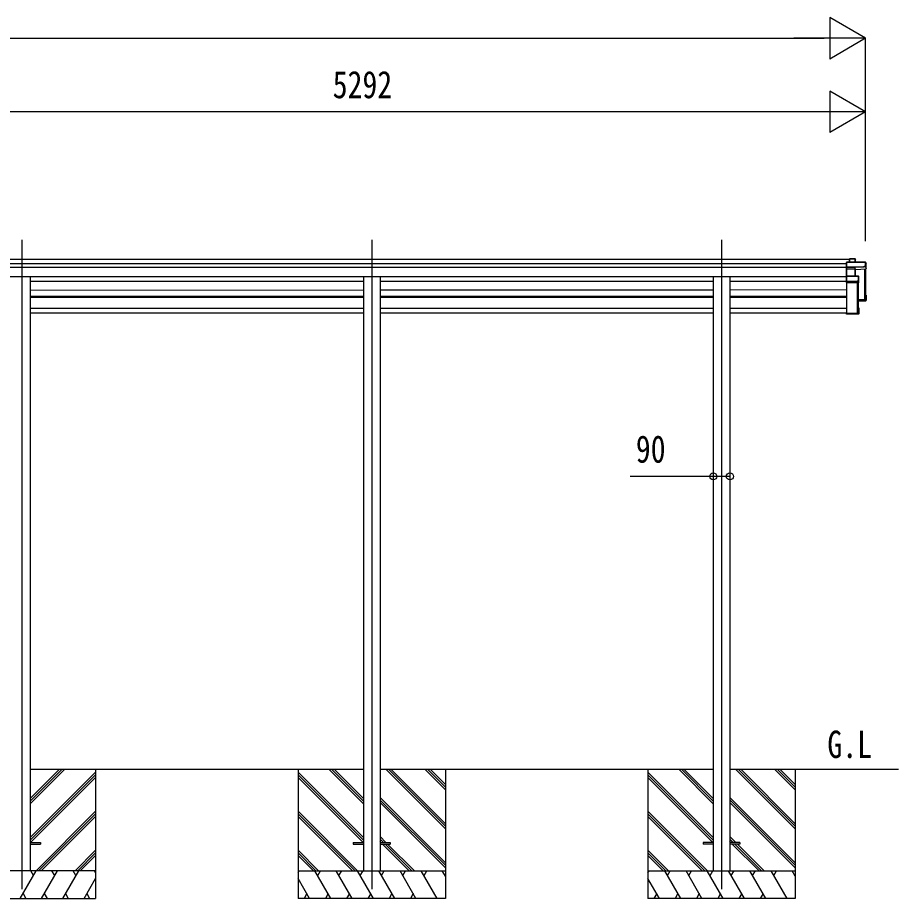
# Model space of a CAD drawing. Units: millimetres, scale not verified. Extents: x -18922 to 18922, y -13365 to 13365.
# Drawn here: x 33 to 4816, y -7062 to -2276 of the extents above; entities that cross this region are included whole.
import ezdxf
from ezdxf.enums import TextEntityAlignment as Align

# ---------------------------------------------------------------- set-up
doc = ezdxf.new("R2010")
doc.units = ezdxf.units.MM
doc.header["$LTSCALE"] = 70
for name, color, linetype in [('0-2_USER1', 3, 'Continuous'), ('0-3_YKK_12', 2, 'Continuous'), ('0-4_YKK_13', 4, 'Continuous'), ('0-5_YKK_A1', 4, 'Continuous'), ('0-6_YKK_D', 6, 'Continuous')]:
    doc.layers.add(name, color=color, linetype=linetype)
doc.styles.add('ＭＳ ゴシック', font='')
doc.styles.get('ＭＳ ゴシック').set_extended_font_data('MS Gothic')

msp = doc.modelspace()

# ---------------------------------------------------------------- linework, layer by layer
at = {"layer": '0-3_YKK_12'}
for p, q in [((56.25, -3483.19), (56.25, -3950.45)), ((1956.25, -3483.19), (1956.25, -3950.45)), ((3856.26, -3483.19), (3856.26, -3950.45)), ((56.25, -3950.45), (56.25, -7012.5)), ((1956.25, -3950.45), (1956.25, -7012.5)), ((3856.26, -3950.45), (3856.26, -7012.5))]:
    msp.add_line(p, q, dxfattribs=at)
at = {"layer": '0-4_YKK_13'}
for p, q in [((4550.36, -3588.38), (4551.21, -3587.44)), ((4550.36, -3605.14), (4550.36, -3588.38)), ((4551.21, -3605.14), (4551.21, -3587.44)), ((4551.36, -3587.33), (4580.92, -3587.33)), ((4580.92, -3587.78), (4580.92, -3587.33)), ((4581.35, -3587.58), (4583.11, -3590.57)), ((4581.42, -3587.83), (4581.42, -3605.14)), ((4583.17, -3590.82), (4581.42, -3587.83)), ((4535.21, -3605.25), (4534.36, -3606.19)), ((4534.36, -3631.61), (4534.36, -3606.19)), ((4535.23, -3632.32), (4534.36, -3631.61)), ((4534.36, -3641.11), (4534.36, -3631.61)), ((4535.36, -3605.58), (4535.36, -3631.97)), ((4637.39, -3605.58), (4535.36, -3605.58)), ((4535.36, -3631.97), (4581.85, -3631.97)), ((4535.36, -3632.51), (4535.36, -3641.87)), ((4581.86, -3632.51), (4535.36, -3632.51)), ((4535.52, -3605.14), (4637.39, -3605.14)), ((4581.85, -3631.97), (4629.86, -3629.88)), ((4629.86, -3630.43), (4581.86, -3632.51)), ((4581.86, -3641.89), (4581.86, -3632.51)), ((4583.17, -3605.14), (4583.17, -3590.82)), ((4629.86, -3629.88), (4629.86, -3630.43)), ((4637.39, -3605.58), (4637.39, -3605.14)), ((4637.39, -3627.46), (4637.39, -3605.58)), ((4637.82, -3605.38), (4642.24, -3612.93)), ((4637.89, -3627.51), (4638.35, -3628.3)), ((4638.35, -3631.3), (4638.35, -3628.3)), ((4638.35, -3631.3), (4642.3, -3641.81)), ((4642.3, -3641.81), (4642.3, -3613.17)), ((4535.5, -3642.06), (4534.36, -3641.11)), ((4534.36, -3681.91), (4534.36, -3641.11)), ((4535.23, -3681.02), (4534.36, -3681.91)), ((4534.36, -3708.88), (4534.36, -3681.91)), ((4535.36, -3641.87), (4581.39, -3641.87)), ((4535.36, -3642.41), (4535.36, -3680.89)), ((4535.36, -3680.89), (4599.82, -3680.89)), ((4535.36, -3681.34), (4535.36, -3709.25)), ((4581.39, -3641.87), (4581.39, -3642.41)), ((4581.89, -3642.5), (4581.89, -3680.89)), ((4582.75, -3644.8), (4581.89, -3642.5)), ((4582.37, -3642), (4583.26, -3644.37)), ((4582.78, -3680.89), (4582.78, -3644.68)), ((4583.26, -3644.37), (4642.3, -3641.81)), ((4599.82, -3680.89), (4599.82, -3681.34)), ((4600.11, -3680.99), (4602.08, -3682.39)), ((4602.28, -3714.6), (4602.28, -3682.79)), ((4535.23, -3709.6), (4534.36, -3708.88)), ((4534.36, -3714.26), (4534.36, -3708.88)), ((4534.36, -3714.26), (4534.36, -3714.26)), ((4535.36, -3715.1), (4534.36, -3714.26)), ((4535.36, -3709.25), (4592.29, -3709.25)), ((4535.36, -3709.79), (4535.36, -3715.1)), ((4592.29, -3709.79), (4535.36, -3709.79)), ((4535.36, -3715.1), (4601.78, -3715.1)), ((4592.29, -3706.73), (4599.82, -3706.73)), ((4592.29, -3709.25), (4592.29, -3706.73)), ((4592.29, -3709.25), (4592.29, -3709.79)), ((4592.29, -3711.04), (4592.29, -3709.79)), ((4600.28, -3711.04), (4592.29, -3711.04)), ((4601.78, -3715.1), (4600.28, -3711.04)), ((4600.32, -3706.78), (4600.78, -3707.57)), ((4600.78, -3710.54), (4600.78, -3707.57)), ((4600.78, -3710.54), (4602.28, -3714.6)), ((4598.36, -3812.59), (4639.86, -3810.79)), ((4641.36, -3812.22), (4598.36, -3814.09)), ((4629.86, -3816.91), (4598.36, -3818.28)), ((4629.86, -3816.91), (4602.28, -3818.11)), ((4638.35, -3816.21), (4629.86, -3816.58)), ((4629.86, -3816.58), (4629.86, -3816.91)), ((4635.51, -3807.5), (4635.51, -3810.98)), ((4638.35, -3816.21), (4642.3, -3813.22)), ((4638.36, -3784.11), (4641.84, -3784.11)), ((4638.36, -3784.22), (4642.16, -3784.22)), ((4638.36, -3784.98), (4641.36, -3784.98)), ((4638.36, -3789.03), (4639.86, -3786.47)), ((4638.36, -3786.47), (4639.86, -3786.47)), ((4639.86, -3810.79), (4639.86, -3786.47)), ((4641.36, -3784.98), (4642.18, -3784.24)), ((4641.36, -3784.98), (4641.36, -3812.22)), ((4642.3, -3813.22), (4642.3, -3784.58)), ((4601.78, -3853.71), (4598.36, -3853.71)), ((4598.36, -3854.55), (4601.34, -3854.55)), ((4599.84, -3856.04), (4598.36, -3856.04)), ((4599.84, -3883.98), (4599.84, -3856.04)), ((4602.28, -3886.01), (4602.28, -3854.2)), ((4534.36, -3879.16), (4536.36, -3879.16)), ((4534.36, -3879.16), (4534.36, -3879.61)), ((4534.36, -3879.61), (4534.36, -3885.47)), ((4534.36, -3879.61), (4536.36, -3879.61)), ((4601.34, -3885.47), (4534.36, -3885.47)), ((4535.36, -3886.51), (4534.36, -3885.47)), ((4535.23, -3887.79), (4534.36, -3886.89)), ((4535.36, -3886.51), (4601.78, -3886.51)), ((4535.36, -3887.91), (4535.36, -3886.51)), ((4592.29, -3887.91), (4535.36, -3887.91)), ((4592.29, -3887.91), (4535.36, -3887.91)), ((4536.36, -3879.61), (4536.36, -3879.16)), ((4536.36, -3879.61), (4536.36, -3883.98)), ((4536.36, -3883.98), (4599.84, -3883.98)), ((4592.29, -3887.58), (4592.29, -3887.91)), ((4600.28, -3887.58), (4592.29, -3887.58)), ((4592.29, -3887.91), (4592.29, -3887.91)), ((4597.94, -3883.24), (4597.94, -3883.98)), ((4601.78, -3886.51), (4600.28, -3887.58)), ((4602.08, -3886.41), (4600.57, -3887.49)), ((4602.14, -3886.36), (4601.34, -3885.47)), ((101.25, -6758), (156.25, -6758)), ((101.25, -6767), (156.25, -6767)), ((156.25, -6758), (156.25, -6767)), ((1856.05, -6758), (1856.05, -6767)), ((1856.05, -6758), (1911.05, -6758)), ((1856.05, -6767), (1911.05, -6767)), ((2001.45, -6758), (2056.05, -6758)), ((2001.45, -6767), (2056.05, -6767)), ((2056.05, -6758), (2056.05, -6767)), ((3756.26, -6758), (3756.26, -6767)), ((3811.26, -6758), (3756.26, -6758)), ((3811.26, -6767), (3756.26, -6767)), ((3956.26, -6758), (3901.26, -6758)), ((3956.26, -6767), (3901.26, -6767)), ((3956.26, -6758), (3956.26, -6767))]:
    msp.add_line(p, q, dxfattribs=at)
for points in [[(4580.92, -3605.14), (4580.92, -3587.78), (4551.57, -3587.78), (4551.57, -3605.14)], [(4629.86, -3629.88), (4629.86, -3627.46), (4637.39, -3627.46)], [(4638.35, -3631.3), (4629.86, -3631.67), (4629.86, -3630.43)], [(4642.3, -3613.17), (4637.89, -3605.63), (4637.89, -3627.51)], [(4581.39, -3680.89), (4581.39, -3642.41), (4535.36, -3642.41)], [(4599.82, -3706.73), (4599.82, -3681.34), (4535.36, -3681.34)], [(4581.86, -3641.89), (4581.86, -3641.89), (4581.86, -3641.89)], [(4602.28, -3682.79), (4600.32, -3681.39), (4600.32, -3706.78)], [(4598.36, -3815.13), (4642.3, -3813.22), (4642.3, -3813.22), (4641.36, -3812.22)], [(4602.14, -3853.83), (4601.34, -3854.55), (4601.34, -3885.47)], [(4534.36, -3885.47), (4534.36, -3885.47), (4534.36, -3886.89)]]:
    msp.add_lwpolyline(points, dxfattribs=at)
for centre, radius, start, end in [((4580.92, -3587.83), 0.5, 30.33313, 90), ((4581.03, -3589.19), 1.41, 74.15609, 94.61217), ((4580.93, -3587.83), 0.494, 359.98098, 30.32316), ((4637.39, -3605.64), 0.5, 30.33313, 90), ((4637.5, -3606.99), 1.41, 74.15609, 94.61217), ((4637.5, -3628.87), 1.41, 74.15609, 94.61217), ((4637.4, -3605.63), 0.494, 359.98098, 30.32316), ((4582.26, -3642.37), 0.63, 129.50604, 184.71108), ((4582.39, -3642.5), 0.502, 92.80646, 179.3843), ((4599.82, -3681.39), 0.5, 54.45407, 90), ((4599.93, -3682.75), 1.41, 74.15609, 94.61217), ((4599.82, -3681.39), 0.498, 0.1799, 54.43322), ((4599.93, -3708.14), 1.41, 74.15609, 94.61217)]:
    msp.add_arc(centre, radius, start, end, dxfattribs=at)
for centre, major_axis, ratio, start_param, end_param in [((4550.86, -3587.83), (-0.499, -0.499), 0.052408, 3.0892328, 3.8746309), ((4551.57, -3587.83), (-0.499, 0.499), 0.052408, 4.7647489, 5.550147), ((4534.86, -3605.64), (0.372, 0.372), 0.900404, 5.550147, 6.3355452), ((4535.57, -3605.64), (-0.372, 0.372), 0.900404, 5.4454273, 6.2308254), ((4534.86, -3632.02), (0.372, 0.372), 0.900404, 4.7952921, 5.550147), ((4534.86, -3632.02), (-0.498, 0.498), 0.083094, 3.2244958, 3.9793507), ((4581.85, -3632.02), (-0.011, 0.5), 0.002284, 3.307366, 4.8170591), ((4582.7, -3590.87), (0.257, 0.444), 0.891995, 5.2871388, 6.0006), ((4534.86, -3681.39), (0.5, 0.5), 0.02182, 6.2613687, 7.0162236), ((4534.86, -3681.39), (0.372, 0.372), 0.900404, 5.550147, 6.3050019), ((4535.86, -3642.36), (-0.498, 0.498), 0.083094, 0.0829031, 0.837758), ((4535.86, -3642.36), (0.372, 0.372), 0.900404, 1.6536995, 2.4085544), ((4581.39, -3642.03), (-1, 0), 0.165356, 4.2226982, 4.712389), ((4581.39, -3642.53), (-0.5, 0), 0.226184, 4.2102939, 4.712389), ((4581.39, -3642.55), (-0.5, -0.046), 0.224394, 3.1821146, 4.1897293), ((4581.37, -3642.05), (-1, -0.045), 0.165035, 4.1904357, 4.1933299), ((4581.37, -3642.05), (-1, -0.045), 0.165035, 3.1952984, 4.1904357), ((4583.25, -3644.79), (-0.495, -0.086), 0.832908, 4.5579552, 6.0814725), ((4601.81, -3682.82), (0.169, 0.473), 0.931403, 5.0793173, 5.862852), ((4534.86, -3709.3), (0.372, 0.372), 0.900404, 4.7952921, 5.550147), ((4534.86, -3709.3), (-0.498, 0.498), 0.083094, 3.2244958, 3.9793507), ((4600.28, -3710.54), (-0.479, 0.147), 0.993384, 1.8707271, 3.4377965), ((4601.81, -3714.68), (-0.498, -0.074), 0.830741, 1.394861, 2.1783957), ((4601.81, -3714.68), (0.289, 0.44), 0.847113, 4.5883003, 5.371835), ((4641.78, -3784.61), (-0.474, -0.272), 0.885613, 3.4570579, 4.242456), ((4641.82, -3784.53), (-0.491, 0.117), 0.873782, 4.1213673, 4.1933043), ((4641.83, -3784.53), (-0.257, 0.444), 0.891995, 4.1376391, 4.8511003), ((4601.81, -3854.13), (-0.498, 0.074), 0.830741, 4.1047896, 4.8883243), ((4601.81, -3854.13), (-0.289, 0.44), 0.847113, 4.052943, 4.8364777), ((4534.86, -3887.41), (-0.5, 0.5), 0.02182, 2.4085544, 3.1634093), ((4600.28, -3887.08), (-0.479, 0.147), 0.993384, 1.8707271, 2.4924516), ((4601.81, -3885.99), (0.255, 0.46), 0.938446, 3.6212269, 4.4047616), ((4601.81, -3885.99), (-0.169, 0.473), 0.931403, 3.561926, 4.3454607)]:
    msp.add_ellipse(centre, major_axis=major_axis, ratio=ratio, start_param=start_param, end_param=end_param, dxfattribs=at)
at = {"layer": '0-5_YKK_A1'}
for p, q in [((4550.36, -3591.18), (-646.25, -3591.18)), ((4534.36, -3614.06), (-646.25, -3614.06)), ((4534.36, -3634.22), (-646.25, -3634.22)), ((4534.36, -3685.42), (-646.25, -3685.42)), ((1911.05, -3685.42), (1911.05, -6912.5)), ((2001.45, -3685.42), (2001.45, -6912.5)), ((4633.24, -3642.2), (4633.24, -3809.65)), ((4636.35, -3642.06), (4636.35, -3806.67)), ((4636.86, -3642.04), (4636.86, -3809.35)), ((4638.36, -3641.98), (4638.36, -3809.35)), ((1911.05, -3709.74), (101.45, -3709.74)), ((3811.06, -3709.74), (2001.45, -3709.74)), ((4534.36, -3709.74), (3901.46, -3709.74)), ((4536.86, -3883.24), (4536.86, -3715.1)), ((4593.24, -3715.1), (4593.24, -3883.24)), ((4596.86, -3715.1), (4596.86, -3882.94)), ((4598.36, -3715.1), (4598.36, -3882.94)), ((101.47, -3756.44), (1911.05, -3756.33)), ((2001.45, -3756.33), (3811.08, -3756.22)), ((4536.86, -3756.44), (3901.47, -3756.37)), ((1911.05, -3791.24), (101.47, -3791.24)), ((101.47, -3795.87), (1911.05, -3795.87)), ((240.45, -3791.24), (240.45, -3795.87)), ((248.6, -3791.24), (248.6, -3795.87)), ((420.45, -3791.24), (420.45, -3795.87)), ((428.6, -3791.24), (428.6, -3795.87)), ((600.45, -3791.24), (600.45, -3795.87)), ((608.6, -3791.24), (608.6, -3795.87)), ((780.45, -3791.24), (780.45, -3795.87)), ((788.6, -3791.24), (788.6, -3795.87)), ((960.45, -3791.24), (960.45, -3795.87)), ((968.6, -3791.24), (968.6, -3795.87)), ((1140.45, -3791.24), (1140.45, -3795.87)), ((1148.6, -3791.24), (1148.6, -3795.87)), ((1320.45, -3791.24), (1320.45, -3795.87)), ((1328.6, -3791.24), (1328.6, -3795.87)), ((1500.45, -3791.24), (1500.45, -3795.87)), ((1508.6, -3791.24), (1508.6, -3795.87)), ((1680.45, -3791.24), (1680.45, -3795.87)), ((1687.02, -3791.24), (1687.02, -3795.87)), ((1860.45, -3791.24), (1860.45, -3795.87)), ((1868.6, -3791.24), (1868.6, -3795.87)), ((3811.09, -3791.24), (2001.45, -3791.24)), ((2001.45, -3795.87), (3811.08, -3795.87)), ((2040.45, -3791.24), (2040.45, -3795.87)), ((2048.6, -3791.24), (2048.6, -3795.87)), ((2220.45, -3791.24), (2220.45, -3795.87)), ((2228.6, -3791.24), (2228.6, -3795.87)), ((2400.45, -3791.24), (2400.45, -3795.87)), ((2408.6, -3791.24), (2408.6, -3795.87)), ((2580.45, -3791.24), (2580.45, -3795.87)), ((2588.6, -3791.24), (2588.6, -3795.87)), ((2760.45, -3791.24), (2760.45, -3795.87)), ((2768.6, -3791.24), (2768.6, -3795.87)), ((2940.45, -3791.24), (2940.45, -3795.87)), ((2948.6, -3791.24), (2948.6, -3795.87)), ((3120.45, -3791.24), (3120.45, -3795.87)), ((3128.6, -3791.24), (3128.6, -3795.87)), ((3300.45, -3791.24), (3300.45, -3795.87)), ((3308.6, -3791.24), (3308.6, -3795.87)), ((3480.45, -3791.24), (3480.45, -3795.87)), ((3488.6, -3791.24), (3488.6, -3795.87)), ((3660.45, -3791.24), (3660.45, -3795.87)), ((3668.6, -3791.24), (3668.6, -3795.87)), ((4536.86, -3791.24), (3901.47, -3791.24)), ((3901.48, -3795.87), (4536.86, -3795.87)), ((4020.45, -3791.24), (4020.45, -3795.87)), ((4028.6, -3791.24), (4028.6, -3795.87)), ((4200.45, -3791.24), (4200.45, -3795.87)), ((4208.6, -3791.24), (4208.6, -3795.87)), ((4380.45, -3791.24), (4380.45, -3795.87)), ((4388.6, -3791.24), (4388.6, -3795.87)), ((4633.24, -3809.65), (4598.36, -3809.65)), ((4633.24, -3809.65), (4598.36, -3809.65)), ((4636.35, -3806.67), (4633.45, -3809.56)), ((4638.06, -3809.65), (4637.16, -3809.65)), ((101.47, -3854.43), (1911.05, -3854.43)), ((2001.45, -3854.43), (3811.08, -3854.43)), ((3901.48, -3854.43), (4536.86, -3854.43)), ((101.47, -3880.51), (1911.05, -3880.51)), ((2001.45, -3880.51), (3811.08, -3880.52)), ((3901.48, -3880.52), (4534.36, -3880.52)), ((4536.36, -3880.52), (4536.86, -3880.52)), ((4593.24, -3883.24), (4536.86, -3883.24)), ((4596.35, -3880.27), (4593.45, -3883.15)), ((4598.06, -3883.24), (4597.16, -3883.24)), ((1911.05, -6362.5), (101.25, -6362.5)), ((101.25, -6548.13), (286.88, -6362.5)), ((101.25, -6533.99), (272.74, -6362.5)), ((101.25, -6519.85), (258.6, -6362.5)), ((456.25, -6362.5), (456.25, -7062.5)), ((1556.25, -6362.5), (1556.25, -7062.5)), ((1911.05, -6547.93), (1725.62, -6362.5)), ((1911.05, -6533.79), (1739.76, -6362.5)), ((1911.05, -6519.65), (1753.9, -6362.5)), ((3811.26, -6362.5), (2001.45, -6362.5)), ((2356.25, -6684.76), (2033.99, -6362.5)), ((2356.25, -6670.62), (2048.13, -6362.5)), ((2356.25, -6656.48), (2062.27, -6362.5)), ((2356.25, -6472.63), (2246.12, -6362.5)), ((2356.25, -6458.49), (2260.26, -6362.5)), ((2356.25, -6444.34), (2274.41, -6362.5)), ((2356.25, -6362.5), (2356.25, -7062.5)), ((3456.26, -6362.5), (3456.26, -7062.5)), ((3811.26, -6548.13), (3625.63, -6362.5)), ((3811.26, -6533.99), (3639.77, -6362.5)), ((3811.26, -6519.85), (3653.91, -6362.5)), ((4816.49, -6362.5), (3901.26, -6362.5)), ((4256.26, -6684.76), (3934, -6362.5)), ((4256.26, -6670.62), (3948.14, -6362.5)), ((4256.26, -6656.48), (3962.28, -6362.5)), ((4256.26, -6472.63), (4146.13, -6362.5)), ((4256.26, -6458.49), (4160.27, -6362.5)), ((4256.26, -6444.34), (4174.42, -6362.5)), ((4256.26, -6362.5), (4256.26, -7062.5)), ((101.25, -6731.98), (456.25, -6376.98)), ((101.25, -6746.12), (456.25, -6391.12)), ((103.51, -6758), (456.25, -6405.26)), ((1911.05, -6731.78), (1556.25, -6376.98)), ((1911.05, -6745.92), (1556.25, -6391.12)), ((1908.99, -6758), (1556.25, -6405.26)), ((3811.26, -6731.98), (3456.26, -6376.98)), ((3811.26, -6746.12), (3456.26, -6391.12)), ((3809, -6758), (3456.26, -6405.26)), ((2356.25, -6868.61), (2001.45, -6513.81)), ((2356.25, -6882.75), (2001.45, -6527.95)), ((2356.25, -6896.89), (2001.45, -6542.1)), ((4256.26, -6868.61), (3901.26, -6513.61)), ((4256.26, -6882.75), (3901.26, -6527.75)), ((4256.26, -6896.89), (3901.26, -6541.9)), ((132.86, -6912.5), (456.25, -6589.11)), ((147, -6912.5), (456.25, -6603.25)), ((1879.64, -6912.5), (1556.25, -6589.11)), ((1865.5, -6912.5), (1556.25, -6603.25)), ((3779.65, -6912.5), (3456.26, -6589.11)), ((3765.51, -6912.5), (3456.26, -6603.25)), ((161.14, -6912.5), (456.25, -6617.39)), ((1851.36, -6912.5), (1556.25, -6617.39)), ((3751.37, -6912.5), (3456.26, -6617.39)), ((2033.51, -6758), (2001.45, -6725.94)), ((2019.37, -6758), (2001.45, -6740.08)), ((3933.52, -6758), (3901.26, -6725.74)), ((3919.38, -6758), (3901.26, -6739.88)), ((2005.22, -6758), (2001.45, -6754.23)), ((2159.73, -6912.5), (2014.22, -6767)), ((2173.87, -6912.5), (2028.37, -6767)), ((2188.01, -6912.5), (2042.51, -6767)), ((3905.23, -6758), (3901.26, -6754.03)), ((4059.74, -6912.5), (3914.23, -6767)), ((4073.88, -6912.5), (3928.38, -6767)), ((4088.02, -6912.5), (3942.52, -6767)), ((344.99, -6912.5), (456.25, -6801.24)), ((359.13, -6912.5), (456.25, -6815.38)), ((373.28, -6912.5), (456.25, -6829.53)), ((1667.51, -6912.5), (1556.25, -6801.24)), ((1653.37, -6912.5), (1556.25, -6815.38)), ((1639.23, -6912.5), (1556.25, -6829.53)), ((3567.52, -6912.5), (3456.26, -6801.24)), ((3553.38, -6912.5), (3456.26, -6815.38)), ((3539.24, -6912.5), (3456.26, -6829.53)), ((456.25, -6912.5), (-343.75, -6912.5)), ((47.21, -7062.5), (133.81, -6912.5)), ((118.81, -6938.48), (103.81, -6912.5)), ((162.68, -7062.5), (249.28, -6912.5)), ((234.28, -6938.48), (219.28, -6912.5)), ((278.15, -7062.5), (364.75, -6912.5)), ((349.75, -6938.48), (334.75, -6912.5)), ((456.25, -6922.95), (450.22, -6912.5)), ((1556.25, -6912.5), (2356.25, -6912.5)), ((1556.25, -6922.95), (1562.28, -6912.5)), ((1734.35, -7062.5), (1647.75, -6912.5)), ((1662.75, -6938.48), (1677.75, -6912.5)), ((1849.82, -7062.5), (1763.22, -6912.5)), ((1778.22, -6938.48), (1793.22, -6912.5)), ((1965.29, -7062.5), (1878.69, -6912.5)), ((1893.69, -6938.48), (1908.69, -6912.5)), ((2080.76, -7062.5), (1994.16, -6912.5)), ((2009.16, -6938.48), (2024.16, -6912.5)), ((2196.23, -7062.5), (2109.63, -6912.5)), ((2124.63, -6938.48), (2139.64, -6912.5)), ((2311.71, -7062.5), (2225.1, -6912.5)), ((2240.1, -6938.48), (2255.11, -6912.5)), ((2356.25, -6941.44), (2339.54, -6912.5)), ((2354.54, -6938.48), (2356.25, -6935.52)), ((3456.26, -6912.5), (4256.26, -6912.5)), ((3456.26, -6922.95), (3462.29, -6912.5)), ((3634.36, -7062.5), (3547.76, -6912.5)), ((3562.76, -6938.48), (3577.76, -6912.5)), ((3749.83, -7062.5), (3663.23, -6912.5)), ((3678.23, -6938.48), (3693.23, -6912.5)), ((3865.3, -7062.5), (3778.7, -6912.5)), ((3793.7, -6938.48), (3808.7, -6912.5)), ((3980.77, -7062.5), (3894.17, -6912.5)), ((3909.17, -6938.48), (3924.17, -6912.5)), ((4096.24, -7062.5), (4009.64, -6912.5)), ((4024.64, -6938.48), (4039.64, -6912.5)), ((4211.72, -7062.5), (4125.11, -6912.5)), ((4140.11, -6938.48), (4155.12, -6912.5)), ((4256.26, -6941.44), (4239.55, -6912.5)), ((4254.55, -6938.48), (4256.26, -6935.52)), ((393.62, -7062.5), (456.25, -6954.02)), ((1618.88, -7062.5), (1556.25, -6954.02)), ((3518.89, -7062.5), (3456.26, -6954.02)), ((-343.75, -7062.5), (456.25, -7062.5)), ((62.21, -7036.52), (77.21, -7062.5)), ((177.68, -7036.52), (192.68, -7062.5)), ((293.15, -7036.52), (308.15, -7062.5)), ((408.62, -7036.52), (423.62, -7062.5)), ((2356.25, -7062.5), (1556.25, -7062.5)), ((1603.89, -7036.52), (1588.89, -7062.5)), ((1719.36, -7036.52), (1704.36, -7062.5)), ((1834.83, -7036.52), (1819.83, -7062.5)), ((1950.3, -7036.52), (1935.3, -7062.5)), ((2065.77, -7036.52), (2050.77, -7062.5)), ((2181.24, -7036.52), (2166.24, -7062.5)), ((4256.26, -7062.5), (3456.26, -7062.5)), ((3503.89, -7036.52), (3488.9, -7062.5)), ((3619.37, -7036.52), (3604.37, -7062.5)), ((3734.84, -7036.52), (3719.84, -7062.5)), ((3850.31, -7036.52), (3835.31, -7062.5)), ((3965.78, -7036.52), (3950.78, -7062.5)), ((4081.25, -7036.52), (4066.25, -7062.5))]:
    msp.add_line(p, q, dxfattribs=at)
for points in [[(101.45, -3685.42), (101.25, -6187.5), (101.25, -6912.5)], [(3811.06, -3685.42), (3811.26, -6187.5), (3811.26, -6912.5)], [(3901.46, -3685.42), (3901.26, -6187.5), (3901.26, -6912.5)]]:
    msp.add_lwpolyline(points, dxfattribs=at)
for centre, radius, start, end in [((4633.24, -3809.35), 0.301, 269.97302, 314.80486), ((4636.56, -3806.89), 0.3, 0.29363, 134.92849), ((4637.16, -3809.35), 0.299, 180.1578, 270.15693), ((4638.06, -3809.35), 0.299, 269.84307, 359.8422), ((4593.24, -3882.94), 0.301, 269.97302, 314.80486), ((4596.56, -3880.48), 0.3, 0.29363, 134.92849), ((4597.16, -3882.94), 0.299, 180.1578, 270.15693), ((4598.06, -3882.94), 0.299, 269.84307, 359.8422)]:
    msp.add_arc(centre, radius, start, end, dxfattribs=at)
at = {"layer": '0-6_YKK_D'}
for p, q in [((4638.26, -2388.74), (4443.41, -2276.24)), ((4443.41, -2276.24), (4443.41, -2501.24)), ((-5720.85, -2388.74), (4413.26, -2388.74)), ((4638.26, -2388.74), (4248.55, -2388.74)), ((4638.26, -2388.74), (4443.41, -2501.24)), ((4638.26, -3491.18), (4638.26, -2387.74)), ((4638.36, -2788.74), (4443.51, -2676.24)), ((4443.51, -2676.24), (4443.51, -2901.24)), ((4413.36, -2788.74), (-428.75, -2788.74)), ((4638.36, -2788.74), (4248.65, -2788.74)), ((4638.36, -2788.74), (4443.51, -2901.24)), ((4638.36, -3491.18), (4638.36, -2787.74)), ((3811.06, -4741.08), (3811.06, -4770.27)), ((3901.46, -4743.03), (3901.46, -4770.27))]:
    msp.add_line(p, q, dxfattribs=at)
msp.add_lwpolyline([(3901.46, -4769.27), (3811.06, -4769.27), (3360.46, -4769.27)], dxfattribs=at)
for centre in [(3811.06, -4769.27), (3901.46, -4769.27)]:
    msp.add_circle(centre, 19.12, dxfattribs=at)

# ---------------------------------------------------------------- texts
at = {"layer": '0-2_USER1', "style": 'ＭＳ ゴシック', "width": 0.8}
msp.add_text('G.L', height=148.5, dxfattribs=at).set_placement((4430.84, -6344), align=Align.BOTTOM_LEFT)
at = {"layer": '0-6_YKK_D', "style": 'ＭＳ ゴシック', "width": 0.8}
for s, p in [('5292', (1743.91, -2758.74)), ('90', (3390.46, -4739.27))]:
    msp.add_text(s, height=148.5, dxfattribs=at).set_placement(p, align=Align.BOTTOM_LEFT)

doc.saveas('drawing.dxf')
